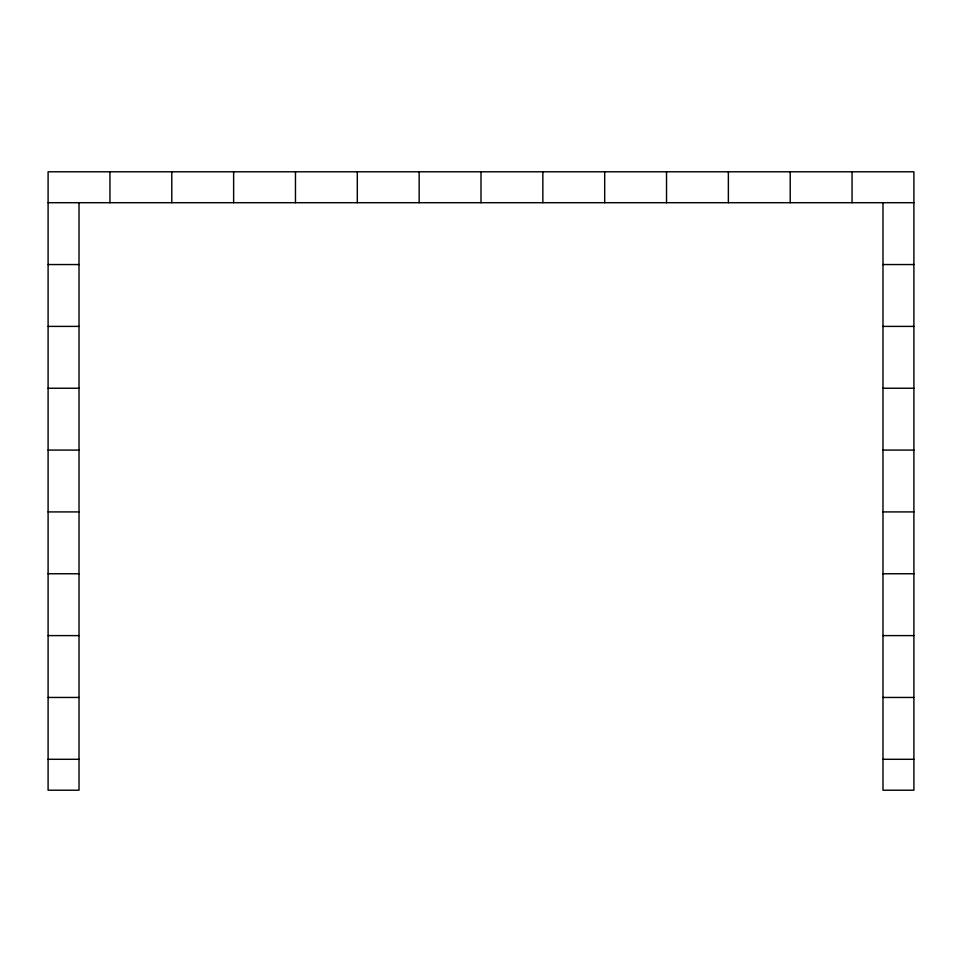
<?xml version="1.0" encoding="UTF-8"?>
<svg xmlns="http://www.w3.org/2000/svg" width="962" height="962" viewBox="0 0 962 962"><rect width="100%" height="100%" fill="white"/><g stroke="black" fill="none" stroke-linecap="round" stroke-linejoin="round"><path stroke-width="1.44" d="M48.1 202.705L913.9 202.705M48.1 264.55L79.016 264.55M882.984 264.55L913.9 264.55M48.1 326.395L79.016 326.395M882.984 326.395L913.9 326.395M48.1 388.239L79.016 388.239M882.984 388.239L913.9 388.239M48.1 450.084L79.016 450.084M882.984 450.084L913.9 450.084M48.1 511.916L79.016 511.916M882.984 511.916L913.9 511.916M48.1 573.761L79.016 573.761M882.984 573.761L913.9 573.761M48.1 635.605L79.016 635.605M882.984 635.605L913.9 635.605M48.1 697.45L79.016 697.45M882.984 697.45L913.9 697.45M48.1 759.295L79.016 759.295M882.984 759.295L913.9 759.295M882.984 202.705L882.984 790.211L913.9 790.211L913.9 171.789L48.1 171.789L48.1 790.211L79.016 790.211L79.016 202.705M852.055 171.789L852.055 202.705M790.211 171.789L790.211 202.705M728.366 171.789L728.366 202.705M666.534 171.789L666.534 202.705M604.689 171.789L604.689 202.705M542.845 171.789L542.845 202.705M481 171.789L481 202.705M419.155 171.789L419.155 202.705M357.311 171.789L357.311 202.705M295.466 171.789L295.466 202.705M233.634 171.789L233.634 202.705M171.789 171.789L171.789 202.705M109.945 171.789L109.945 202.705"/></g></svg>
